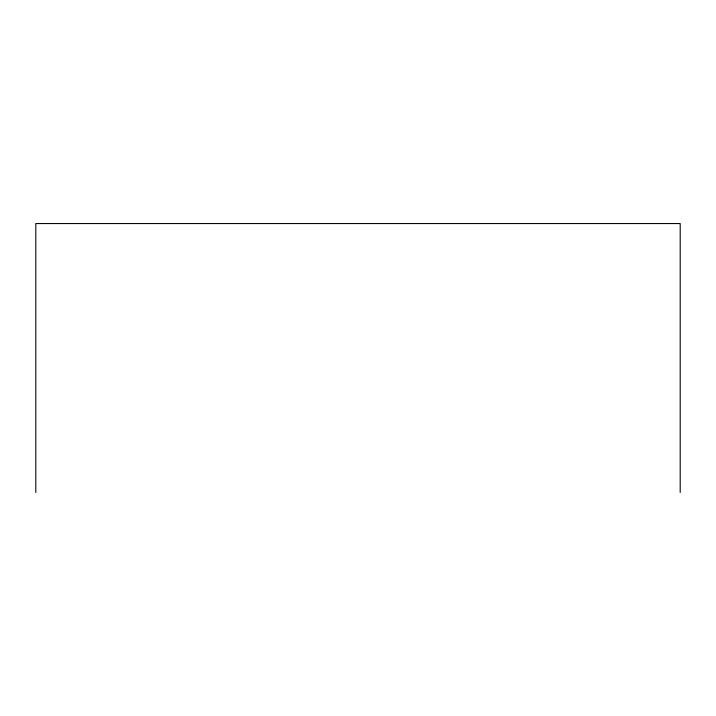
<?xml version="1.0" encoding="UTF-8"?>
<svg xmlns="http://www.w3.org/2000/svg" width="716" height="716" viewBox="0 0 716 716"><rect width="100%" height="100%" fill="white"/><g stroke="black" fill="none" stroke-linecap="round" stroke-linejoin="round"><path stroke-width="1.07" d="M680.2 492.447L680.2 223.553L35.8 223.553L35.8 492.447"/></g></svg>
